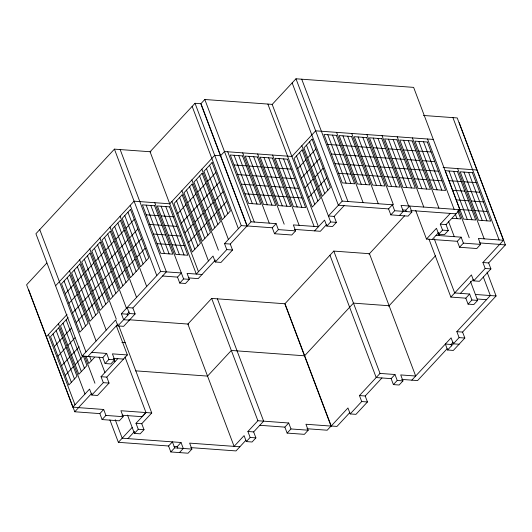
<?xml version="1.0" encoding="UTF-8"?>
<svg xmlns="http://www.w3.org/2000/svg" width="532" height="532" viewBox="0 0 532 532"><rect width="100%" height="100%" fill="white"/><g stroke="black" fill="none" stroke-linecap="round" stroke-linejoin="round"><path stroke-width="0.8" d="M460.433 293.365L473.281 279.506M150.948 151.806L114.42 149.14L35.917 233.734L82.134 356.061L115.637 319.958L117.891 325.917L123.637 326.335L135.135 313.94L132.88 307.981L166.383 271.879L120.165 149.559M46.803 263.027L26.6 284.8L72.824 407.12L78.563 407.539L91.95 393.115M195.031 103.288L150.071 151.746L196.288 274.066L213.019 256.032L215.274 261.99L221.019 262.416L232.517 250.02L230.263 244.062L247.001 226.027L200.777 103.707L195.031 103.288L241.255 225.608L224.524 243.643L226.772 249.601L215.274 261.99M415.692 210.473L426.484 239.048L436.466 228.295L438.714 234.26L442.551 230.123L440.297 224.165L446.042 224.584L459.854 209.701L413.63 87.381L295.985 78.783L272.238 104.378L204.813 99.497L200.983 103.627L247.2 225.947L272.278 227.782L276.115 223.653L278.362 229.611L274.532 233.741L272.278 227.782M55.581 285.777L134.084 201.182L169.808 203.796M65.29 293.711L73.536 284.82M75.404 282.805L83.657 273.913M85.526 271.899L93.778 263.007M95.647 260.993L103.9 252.102M105.762 250.093L114.014 241.196M115.883 239.187L124.136 230.29M126.004 228.281L134.257 219.39M68.921 303.326L77.173 294.435M79.042 292.42L87.295 283.529M89.157 281.521L97.409 272.623M99.278 270.615L107.531 261.717M109.399 259.709L117.652 250.818M119.52 248.803L127.773 239.912M129.635 237.897L137.888 229.006M46.264 336.842L67.032 314.465M169.735 203.789L214.702 155.331L220.441 155.75M72.552 312.949L80.804 304.051M82.673 302.043L90.925 293.145M92.794 291.137L101.047 282.246M102.915 280.231L111.168 271.34M113.03 269.325L121.283 260.434M123.151 258.419L131.404 249.528M133.273 247.513L141.525 238.622M220.647 155.67L224.477 151.54L291.862 156.461M76.189 322.565L84.442 313.667M86.31 311.659L94.563 302.768M96.425 300.753L104.678 291.862M106.546 289.847L114.799 280.956M116.668 278.941L124.92 270.05M126.789 268.035L135.035 259.144M136.904 257.129L145.156 248.238M129.382 320.138L123.643 319.719L121.389 313.76L160.637 271.46L181.339 272.969L177.502 277.106L162.553 276.008M87.88 356.48L118.031 323.988M121.389 313.76L127.135 314.179L129.223 311.925M117.891 325.917L129.389 313.521L135.135 313.94M102.836 357.571L106.666 353.441L108.92 359.399L105.083 363.529L102.836 357.571L82.134 356.061M291.902 156.421L315.656 130.825L433.294 139.424M177.502 277.106L179.756 283.064L183.587 278.934L189.332 279.353L187.078 273.395L202.034 274.485L215.42 260.062M116.275 325.604L127.367 354.95L112.412 353.86L114.666 359.818L110.829 363.948L105.083 363.529M189.332 279.353L185.502 283.483L179.756 283.064M72.824 407.12L89.556 389.085L91.803 395.05L103.308 382.654L101.053 376.696L117.785 358.661M297.74 168.578L305.873 159.806M307.715 157.824L315.855 149.053M101.053 376.696L106.799 377.115L127.367 354.95M28.555 289.448L74.773 411.768L78.61 407.638L103.68 409.467L105.935 415.432L102.104 419.562L99.85 413.603L103.68 409.467M247.2 225.947L251.038 221.817L276.115 223.653M106.799 377.115L109.053 383.073L97.549 395.469L91.803 395.05M301.371 178.193L309.511 169.429M311.346 167.44L319.486 158.676M305.009 187.809L313.142 179.045M314.984 177.056L323.117 168.292M306.964 428.732L327.187 430.215L331.017 426.079L284.8 303.759L211.67 298.419L187.882 324.055L234.1 446.375L244.082 435.622L246.329 441.58L252.075 441.999L255.905 437.869L253.658 431.911L263.633 421.158L217.415 298.838M308.64 197.425L316.779 188.661M318.615 186.679L326.754 177.907M118.722 325.617L151.733 412.978L120.917 410.731L123.165 416.689L119.334 420.819L102.104 419.562M272.198 104.418L318.422 226.738L293.345 224.91L295.599 230.868L291.762 234.998L274.532 233.741M109.905 419.934L118.37 442.325L132.182 427.442M124.98 356.959L145.994 412.559L142.157 416.696L121.934 415.213M314.585 230.875L324.567 220.122L326.814 226.08L332.56 226.499L336.397 222.369L334.143 216.411L344.118 205.658M392.417 204.773L388.579 208.903L390.834 214.868L394.664 210.732L392.417 204.773L342.209 201.103L328.397 215.985L334.143 216.411M127.946 438.614L134.596 431.445M127.514 415.093L134.43 433.407L138.267 429.271L136.012 423.312L141.758 423.731L151.733 412.978M326.429 224.723L320.331 231.294L294.362 229.392M326.814 226.08L330.651 221.95L336.397 222.369M141.758 423.731L144.012 429.696L140.175 433.826L134.43 433.407M207.547 376.097L231.334 350.462L304.464 355.802M393.394 384.596L397.224 380.466L394.977 374.508L391.14 378.638L393.394 384.596L399.14 385.015L402.97 380.885L400.716 374.927L415.672 376.018L369.447 253.698L333.797 251.091L284.999 303.679L331.223 426.006L336.969 426.425L349.817 412.559M168.578 445.996L172.408 441.866L174.662 447.824L170.825 451.954L168.578 445.996L118.37 442.325M174.057 446.395L177.189 446.627L181.026 442.498L183.274 448.456L179.444 452.586M399.452 215.493L403.283 211.364L401.028 205.405L459.854 209.701M402.684 209.934L405.816 210.167L409.647 206.03L411.901 211.995L408.064 216.125L390.834 214.868M369.002 254.176L404.586 215.832M239.846 446.794L189.638 443.123L191.892 449.088L188.062 453.217L170.825 451.954M304.67 355.722L353.467 303.134L389.118 305.74M246.329 441.58L250.166 437.45L247.912 431.492L257.887 420.739L288.71 422.993L290.964 428.952L287.127 433.081L284.879 427.123L288.71 422.993M440.297 224.165L450.278 213.412M245.944 440.223L236.015 450.923L190.749 447.612M432.23 239.467L438.88 232.298M446.042 224.584L448.296 230.542L444.459 234.678L438.714 234.26M388.673 306.219L435.548 255.706M457.307 241.302L461.138 237.172L463.392 243.131L459.562 247.26L457.307 241.302L426.484 239.048M331.017 426.079L305.94 424.25L308.194 430.208L304.364 434.338L287.127 433.081M423.425 115.471L457.227 117.938L503.452 240.265L478.374 238.429L480.622 244.388L476.792 248.524L459.562 247.26M331.223 426.006L347.955 407.971L350.209 413.929L355.955 414.348L367.452 401.959L365.198 396.001L381.929 377.966M350.209 413.929L361.707 401.54L359.452 395.575L380.021 373.417L394.977 374.508M428.972 239.154L450.857 297.075L471.425 274.918L473.673 280.876L479.418 281.295L490.916 268.899L488.669 262.941L505.4 244.913L459.176 122.586M473.673 280.876L485.177 268.48L482.923 262.522L503.452 240.265M465.813 298.173L469.643 294.036L471.897 300.001L468.06 304.131L465.813 298.173L450.857 297.075M470.428 281.335L477.636 300.42L473.806 304.55L468.06 304.131M411.834 380.147L451.089 337.853L453.344 343.812L459.083 344.231M453.171 342.216L451.083 344.47L445.337 344.044L447.592 350.009L459.089 337.614L456.842 331.655L490.338 295.553L483.335 277.019M447.173 348.679L417.58 380.573L401.607 379.402M456.842 331.655L462.581 332.074L496.083 295.972L487.039 272.032M462.581 332.074L464.835 338.033L453.337 350.428L447.592 350.009M68.156 317.644L60.522 325.87L78.822 374.289L86.955 365.517L83.325 355.901L75.185 364.673M54.304 346.571L62.444 337.8M64.279 335.818L71.414 328.131M177.774 213.518L185.907 204.747M187.749 202.765L195.889 193.994M197.731 192.012L205.864 183.241M207.706 181.259L215.839 172.488M57.941 356.187L66.074 347.423M67.916 345.434L75.045 337.754M181.405 223.134L189.545 214.363M191.387 212.381L199.52 203.61M201.362 201.628L209.502 192.857M211.337 190.875L219.477 182.11M61.572 365.803L69.712 357.038M71.554 355.05L79.188 346.824M185.043 232.75L193.176 223.985M195.018 221.997L203.157 213.232M205 211.244L213.133 202.479M214.975 200.491L223.114 191.726M65.21 375.419L73.343 366.654M188.674 242.366L196.813 233.601M198.655 231.613L206.788 222.848M208.63 220.86L216.77 212.095M218.612 210.107L226.745 201.342M94.417 357.477L88.797 363.536L86.004 356.134M202.034 274.485L198.203 278.615L188.754 277.923M136.012 423.312L145.994 412.559M74.773 411.768L99.85 413.603M259.802 425.287L284.879 427.123M327.739 144.418L340.101 145.322M342.901 145.529L355.27 146.433M358.063 146.633L370.432 147.537M373.231 147.743L385.594 148.647M388.393 148.854L400.762 149.751M403.562 149.958L415.924 150.862M418.724 151.068L431.093 151.972M331.37 154.034L343.738 154.938M346.532 155.145L358.901 156.049M361.7 156.248L374.062 157.153M376.862 157.359L389.231 158.263M392.031 158.47L404.393 159.374M407.193 159.573L419.562 160.478M422.361 160.684L434.724 161.588M443.096 167.514L476.891 169.987M335 163.65L347.369 164.554M350.169 164.76L362.531 165.665M365.331 165.871L377.7 166.775M380.5 166.975L392.862 167.879M395.662 168.085L408.031 168.99M410.83 169.196L423.193 170.094M425.992 170.3L438.361 171.204M234.06 164.947L246.256 165.838M249.016 166.037L261.205 166.935M263.965 167.134L276.161 168.026M278.921 168.225L291.11 169.116M448.995 180.654L461.191 181.545M463.951 181.745L476.14 182.636M338.638 173.272L351.007 174.17M353.8 174.376L366.169 175.281M368.969 175.487L381.331 176.391M384.131 176.591L396.5 177.495M399.299 177.701L411.662 178.606M414.461 178.812L426.83 179.716M429.63 179.916L441.992 180.82M237.698 174.562L249.887 175.454M252.647 175.66L264.843 176.551M267.603 176.75L279.792 177.641M282.552 177.841L294.748 178.732M452.626 190.27L464.822 191.161M467.581 191.367L479.771 192.258M241.328 184.185L253.525 185.076M256.284 185.276L268.474 186.167M271.234 186.366L283.43 187.257M286.189 187.463L298.379 188.355M456.263 199.892L468.453 200.783M471.212 200.983L483.408 201.874M244.959 193.801L257.156 194.692M259.915 194.892L272.105 195.783M274.864 195.989L287.061 196.88M289.82 197.079L302.01 197.971M459.894 209.508L472.09 210.399M474.85 210.599L487.039 211.49M388.579 208.903L338.379 205.239L292.154 82.912M410.751 210.526L456.017 213.831M394.664 210.732L411.901 211.995M452.346 218.306L460.765 218.925L457.693 210.785M442.551 230.123L448.296 230.542M436.067 235.337L461.138 237.172M146.16 214.808L158.356 215.699M161.11 215.899L173.306 216.79M479.392 242.918L499.615 244.394M241.255 225.608L247.001 226.027M499.654 244.487L505.4 244.913M278.362 229.611L295.599 230.868M463.392 243.131L480.622 244.388M149.791 224.424L161.987 225.315M164.747 225.515L176.937 226.406M153.429 234.04L165.618 234.931M168.378 235.137L180.574 236.028M224.524 243.643L230.263 244.062M482.923 262.522L488.669 262.941M157.06 243.656L169.256 244.547M172.016 244.753L184.205 245.644M226.772 249.601L232.517 250.02M485.177 268.48L490.916 268.899M469.643 294.036L454.694 292.946L434.265 238.888M475.389 294.462L496.083 295.972M477.064 298.991L486.507 299.682M471.897 300.001L477.636 300.42M132.88 307.981L127.141 307.562L129.389 313.521M459.089 337.614L464.835 338.033M129.003 319.752L188.654 324.108M121.895 342.462L125.18 342.701M91.717 352.35L106.666 353.441M113.303 358.335L123.53 359.08M391.14 378.638L376.191 377.547L329.966 255.227M108.92 359.399L114.666 359.818M397.224 380.466L402.97 380.885M135.414 370.824L207.493 376.091M359.452 395.575L365.198 396.001M103.308 382.654L109.053 383.073M361.707 401.54L367.452 401.959M105.935 415.432L123.165 416.689M290.964 428.952L308.194 430.208M247.912 431.492L253.658 431.911M138.267 429.271L144.012 429.696M250.166 437.45L255.905 437.869M181.026 442.498L122.2 438.195L115.198 419.662M174.662 447.824L191.892 449.088M452.918 117.625L499.116 239.912M468.612 172.415L486.906 220.833M463.964 172.075L482.251 220.494M457.633 168.578L484.167 238.821M453.663 171.324L471.951 219.743M449.008 170.985L467.296 219.403M458.717 209.941L469.211 237.731M427.555 139.005L454.095 209.242M455.319 214.21L457.001 218.645M423.512 141.745L441.806 190.157M418.79 141.399L437.085 189.818M448.429 221.199L454.262 236.64M412.386 137.894L438.927 208.138M408.343 140.641L426.637 189.053M403.622 140.295L421.916 188.707M438.142 232.457L439.306 235.543M397.224 136.791L423.765 207.028M393.181 139.53L411.475 187.942M388.46 139.185L406.754 187.597M382.056 135.68L408.603 205.924M405.816 210.167L406.375 211.656M378.013 138.42L396.307 186.838M373.298 138.074L391.592 186.493M451.083 344.47L451.648 345.96M366.894 134.569L393.434 204.813M362.851 137.316L381.145 185.728M358.129 136.97L376.423 185.382M351.725 133.465L378.272 203.703M347.689 136.205L365.983 184.617M342.967 135.86L361.261 184.272M336.563 132.355L363.103 202.599M332.52 135.095L350.814 183.513M327.798 134.749L346.093 183.168M301.73 79.201L347.941 201.488M295.985 78.783L342.209 201.103M309.577 141.825L327.872 190.237M306.472 145.17L324.766 193.582M301.857 145.748L330.651 221.95M299.602 152.571L317.897 200.99M333.797 251.091L380.021 373.417M296.497 155.923L314.791 204.335M267.889 104.106L314.093 226.393M283.589 158.895L301.877 207.314M278.934 158.556L297.222 206.975M272.603 155.058L299.137 225.302M268.633 157.805L286.921 206.217M263.978 157.465L282.273 205.877M257.654 153.961L284.188 224.211M253.684 156.707L271.972 205.126M249.029 156.368L267.317 204.787M242.698 152.87L269.232 223.114M238.728 155.617L257.016 204.035M234.073 155.278L252.368 203.696M227.749 151.78L254.283 222.024M204.813 99.497L251.038 221.817M192.158 106.387L238.369 228.674M209.568 165.252L227.862 213.671M206.463 168.604L224.757 217.016M201.847 169.183L228.394 239.427M199.593 176.006L217.887 224.424M196.488 179.357L214.782 227.769M191.866 179.936L218.413 250.18M189.611 186.759L207.912 235.177M186.506 190.104L204.807 238.522M181.891 190.689L208.438 260.933M179.636 197.512L197.931 245.93M176.531 200.857L194.825 249.275M211.67 298.419L257.887 420.739M171.916 201.435L198.456 271.679M165.778 206.569L184.072 254.988M161.123 206.23L179.417 254.642M154.792 202.732L183.587 278.934M150.829 205.478L169.123 253.89M146.174 205.139L164.468 253.551M114.42 149.14L160.637 271.46M130.254 205.312L156.794 275.556M127.946 212.188L146.24 260.607M124.794 215.586L143.088 263.998M120.132 216.218L146.672 286.455M117.825 223.094L136.119 271.513M114.679 226.492L132.973 274.904M110.011 227.124L136.551 297.361M107.71 234L126.004 282.419M104.558 237.398L122.852 285.81M99.89 238.03L126.436 308.267M127.135 314.179L127.693 315.669M177.189 446.627L177.755 448.117M97.589 244.906L115.883 293.318M94.437 248.304L112.731 296.716M89.775 248.936L116.315 319.173M87.467 255.812L105.762 304.224M84.315 259.204L102.61 307.622M79.654 259.842L106.194 330.079M114.028 359.413L114.899 361.727M77.346 266.718L95.64 315.13M74.201 270.11L92.495 318.528M69.532 270.741L96.079 340.985M99.092 357.038L104.924 372.48M67.231 277.624L85.526 326.036M64.079 281.016L82.374 329.434M89.635 356.387L91.311 360.822M39.747 229.605L85.958 351.891M84.734 356.214L94.949 383.233M66.148 319.812L84.442 368.23M63.042 323.163L81.336 371.575M58.42 323.742L84.967 393.986M56.166 330.565L74.467 378.983M53.06 333.916L71.361 382.328M48.445 334.495L74.992 404.739M69.778 274.871L61.526 283.769L79.82 332.181L88.073 323.29L69.778 274.871M79.9 263.972L71.647 272.863L89.941 321.275L98.194 312.384L79.9 263.972M90.021 253.066L81.768 261.957L100.063 310.369L108.315 301.478L90.021 253.066M100.136 242.16L91.89 251.051L110.184 299.463L118.43 290.572L100.136 242.16M110.257 231.254L102.004 240.145L120.299 288.557L128.551 279.666L110.257 231.254M120.378 220.348L112.126 229.239L130.42 277.651L138.672 268.76L120.378 220.348M130.5 209.442L122.247 218.333L140.541 266.751L148.794 257.854L130.5 209.442M302.116 149.864L293.983 158.629L312.271 207.048L320.41 198.276L302.116 149.864M312.091 139.111L303.958 147.876L322.252 196.295L330.385 187.523L312.091 139.111M58.68 327.858L50.547 336.623L68.841 385.042L76.98 376.27L58.68 327.858M182.15 194.805L174.011 203.57L192.311 251.988L200.444 243.217L182.15 194.805M192.125 184.052L183.992 192.817L202.286 241.235L210.426 232.464L192.125 184.052M202.107 173.299L193.967 182.064L212.268 230.482L220.401 221.711L202.107 173.299M212.082 162.546L203.949 171.311L222.243 219.729L230.383 210.958L212.082 162.546M336.344 135.374L323.975 134.47L342.269 182.888L354.638 183.793L336.344 135.374M351.506 136.485L339.143 135.58L357.438 183.992L369.8 184.897L351.506 136.485M366.674 137.595L354.305 136.691L372.599 185.103L384.969 186.007L366.674 137.595M381.836 138.699L369.474 137.795L387.768 186.213L400.131 187.118L381.836 138.699M397.005 139.81L384.636 138.905L402.93 187.317L415.299 188.222L397.005 139.81M412.167 140.92L399.805 140.016L418.099 188.428L430.461 189.332L412.167 140.92M427.336 142.024L414.967 141.12L433.261 189.538L445.63 190.436L427.336 142.024M242.499 155.896L230.303 155.005L248.597 203.417L260.786 204.308L242.499 155.896M257.455 156.987L245.259 156.095L263.546 204.514L275.742 205.405L257.455 156.987M272.404 158.077L260.208 157.186L278.502 205.605L290.691 206.496L272.404 158.077M287.36 159.174L275.164 158.277L293.451 206.695L305.647 207.586L287.36 159.174M457.434 171.597L445.237 170.706L463.525 219.124L475.721 220.015L457.434 171.597M472.383 172.694L460.193 171.803L478.481 220.215L490.67 221.113L472.383 172.694M154.593 205.751L142.403 204.86L160.697 253.279L172.887 254.17L154.593 205.751M169.548 206.848L157.352 205.957L175.646 254.369L187.843 255.26L169.548 206.848"/></g></svg>
